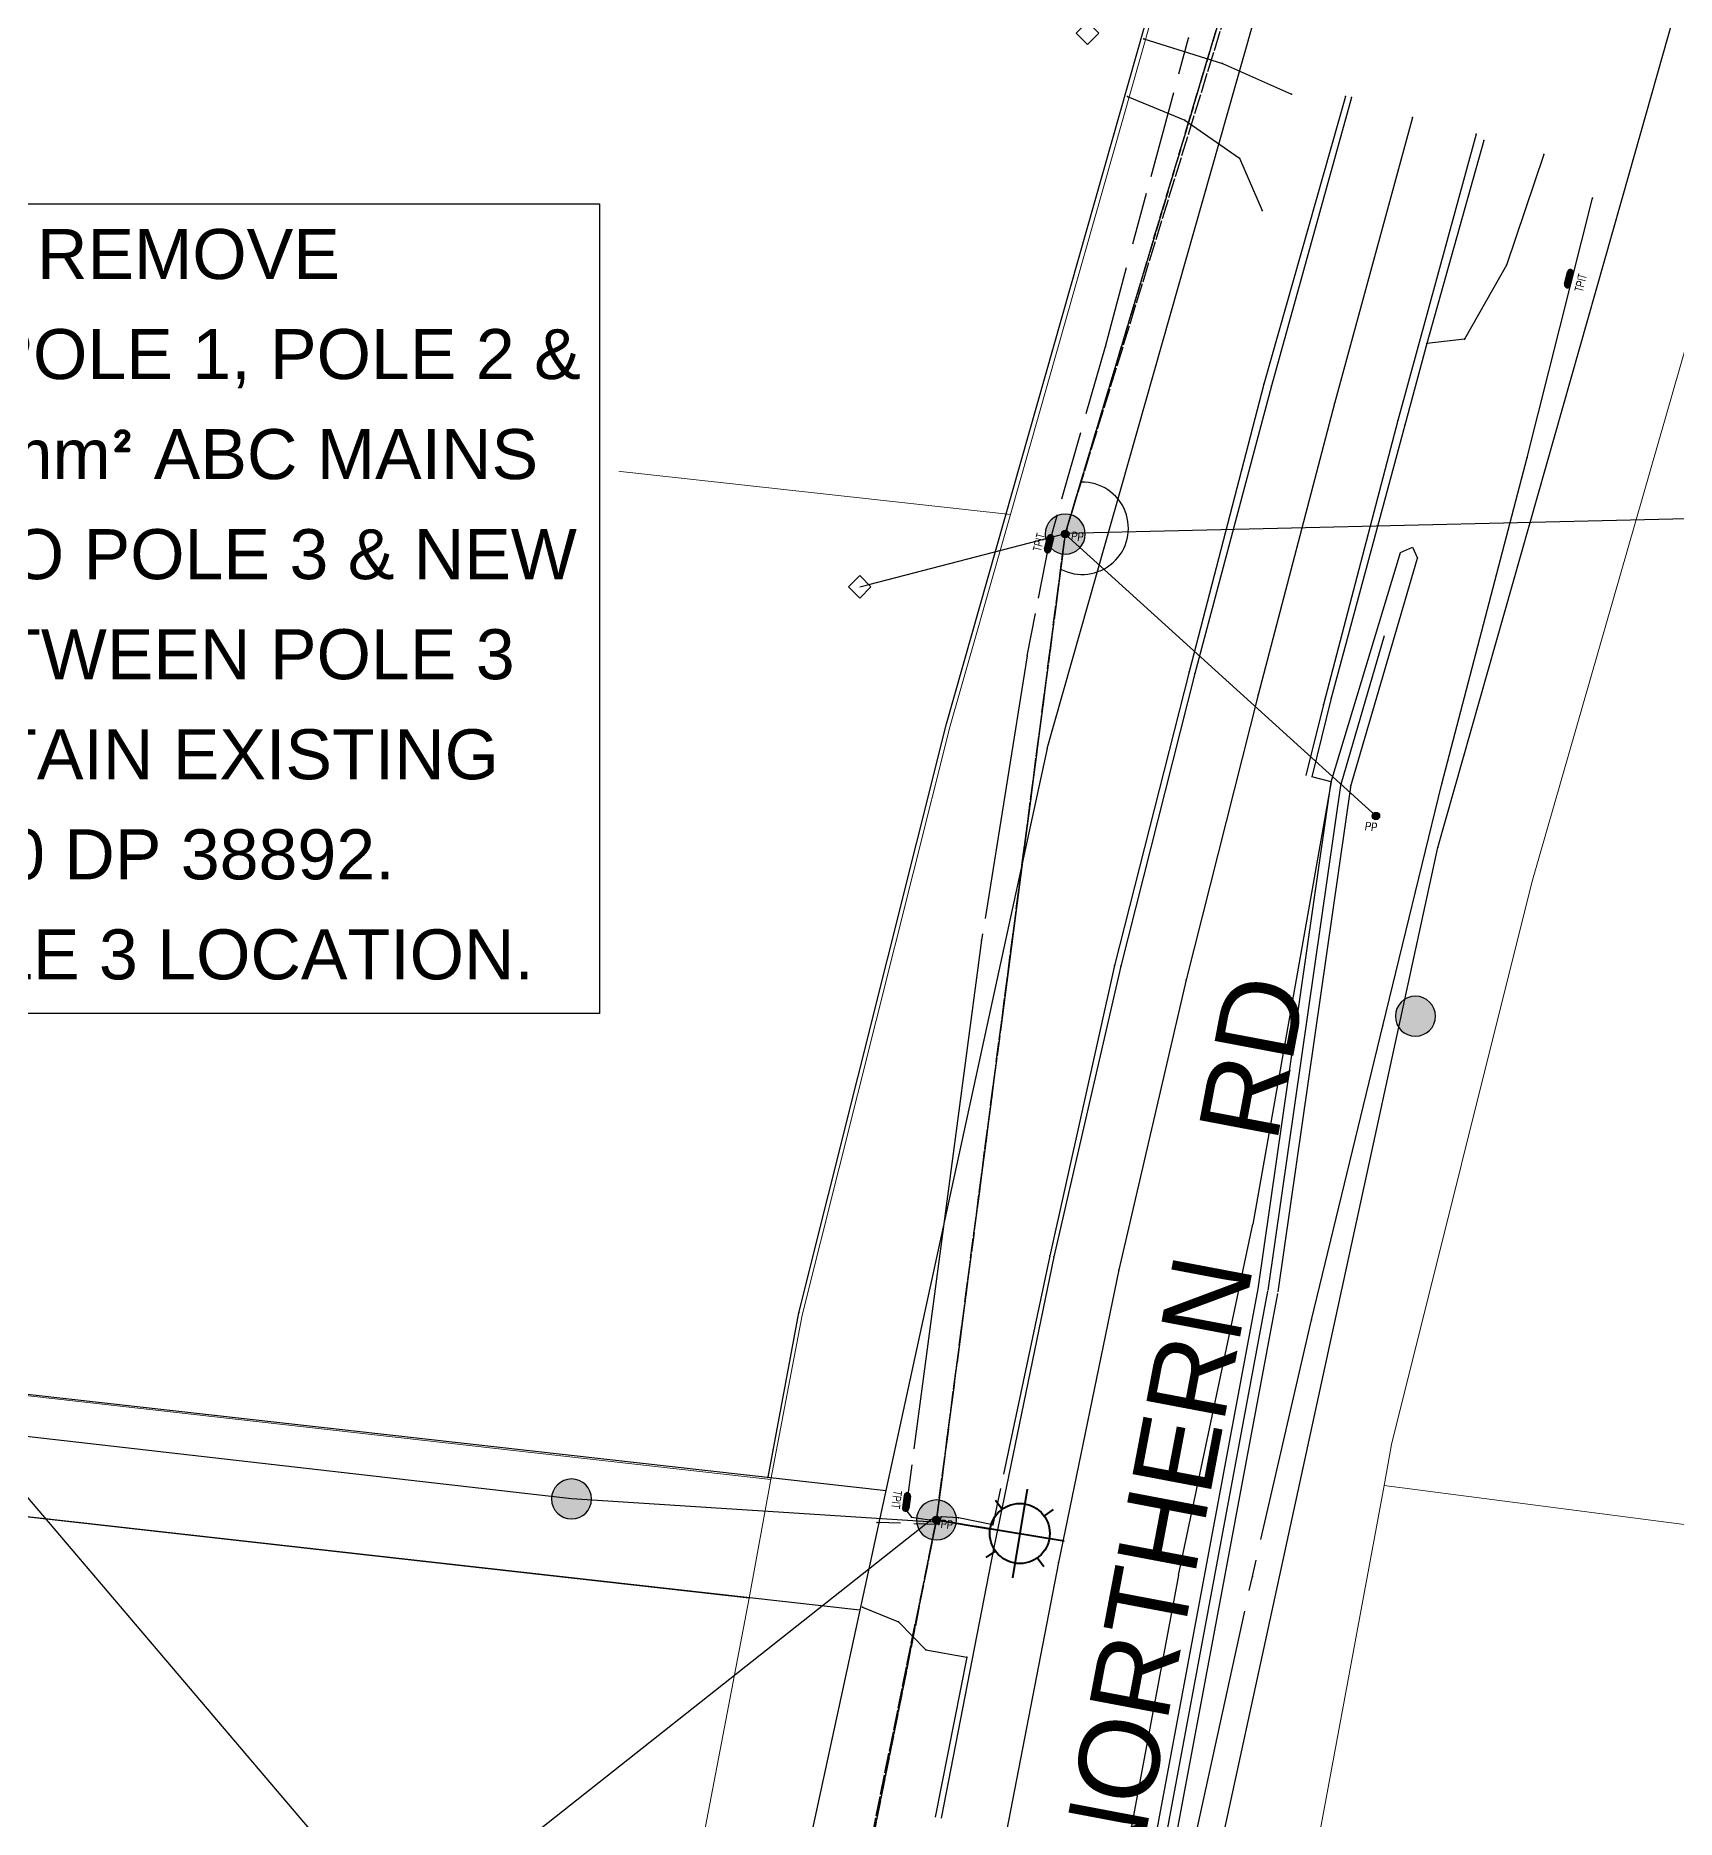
# Model space of a CAD drawing. Header units: metres. Extents: x 315515 to 317824, y 6273486 to 6276226.
# Drawn here: x 316471.9 to 316553.9, y 6275300 to 6275389.1 of the extents above; entities that cross this region are included whole.
import ezdxf
from ezdxf.enums import TextEntityAlignment as Align

# ---------------------------------------------------------------- set-up
doc = ezdxf.new("R2010")
doc.units = ezdxf.units.M
doc.linetypes.add('Cable Exist OH', pattern=[1, 1, 0])
doc.layers.get('0').update_dxf_attribs({"color": 6})
for name, color, linetype in [('_User Miscellaneous1', 7, 'Continuous'), ('_User Miscellaneous11', 7, 'Continuous'), ('_User_LV_Exist', 7, 'Continuous'), ('BITUMEN', 252, 'Continuous'), ('BITUMEN DRIVEWAY', 252, 'Continuous'), ('CENTRELINE', 252, 'Continuous'), ('DP164591', 5, 'Continuous'), ('Equip_SP_SL_EXT', 7, 'Continuous'), ('LINEMARKING', 7, 'Continuous'), ('LMA- DRAIN', 6, 'Continuous'), ('LMA- SHOULDER', 252, 'Continuous'), ('Mains_HV_EXT', 1, 'Continuous'), ('Mains_LV_EXT', 7, 'Continuous'), ('Mains_SL_EXT', 3, 'Continuous'), ('SERVCOMMS', 2, 'Continuous'), ('SERVELEC', 2, 'Continuous'), ('Services_SP_EXT', 7, 'Continuous'), ('SupportsOH_SP_TR_HV_LV_SL_EXT', 7, 'Continuous')]:
    doc.layers.add(name, color=color, linetype=linetype)
doc.layers.add('Cadastre Land Parcels_SP_EXT', color=7, linetype='Continuous', lineweight=5)
doc.layers.add('Cadastre Roads_SP_EXT', color=9, linetype='Continuous', lineweight=5)
doc.styles.add('iecARIAL', font='arial.ttf', dxfattribs={"height": 2})
doc.styles.add('iecISOCP', font='isocp.shx')
doc.styles.add('POLE_LABEL', font='arial.ttf')
doc.styles.add('ROMANS', font='Romans.shx', dxfattribs={"width": 0.85})
doc.styles.get("Standard").update_dxf_attribs({"font": 'arial.ttf'})
doc.dimstyles.new('Leader', dxfattribs={"dimtxt": 2.5, "dimasz": 2.5, "dimexe": 1.25, "dimexo": 0, "dimgap": -1.5, "dimtad": 0, "dimtih": 1, "dimtoh": 1, "dimdec": 1, "dimtxsty": 'iecISOCP', "dimcen": 2.5, "dimadec": 0, "dimazin": 0, "dimtfac": 1, "dimtdec": 1, "dimtmove": 0, "dimatfit": 3, "dimfxl": 1, "dimtolj": 1, "dimarcsym": 0})

# ---------------------------------------------------------------- blocks, each defined once
blk = doc.blocks.new('SL_LANTERN_EXT')
at = {"lineweight": 40}
for p, q in [((0, 1.968), (0, 6.468)), ((-1.459, 5.676), (-1.061, 5.278)), ((1.458, 5.676), (1.06, 5.278)), ((-2.25, 4.218), (2.25, 4.218)), ((-1.459, 2.759), (-1.061, 3.157)), ((0, 0), (0, 2.721)), ((1.458, 2.759), (1.06, 3.157))]:
    blk.add_line(p, q, dxfattribs=at)
blk.add_circle((0, 4.218), 1.5, dxfattribs=at)
at = {"style": 'iecARIAL', "flags": 8}
blk.add_attdef('ASSET_NUM', (1.5, 1.5), '', height=2.5, dxfattribs=at)
for tag, p, height, flags in [('CONSTRUCTED_VOLTAGE', (0.981, -0.653), 0.2, 9), ('CONTROL_TYPE', (0.981, -0.853), 0.2, 9), ('LANTERN_PURPOSE', (0.981, -1.053), 0.2, 9), ('LNUMBER', (2.181, -3.253), 2.5, 8), ('OPERATING_VOLTAGE', (0.981, -1.653), 0.2, 9), ('ORIENTATION', (0.981, -1.853), 0.2, 9), ('LANTERN_TYPE', (0.981, -1.253), 0.2, 9), ('NO_PHASES', (0.981, -1.453), 0.2, 9), ('OWNED_BY', (0.981, -2.053), 0.2, 9), ('STATE', (0.981, -2.253), 0.2, 9), ('CEXIST', (0.981, -2.653), 0.2, 9), ('CNEW', (0.981, -2.853), 0.2, 9), ('USAGE', (0.981, -2.453), 0.2, 9), ('CNUMBER', (0.981, -3.053), 0.2, 9), ('CREMOVE', (0.981, -3.253), 0.2, 9), ('CREPLACE', (0.981, -3.453), 0.2, 9), ('LKINGHEIGHT', (0.981, -3.653), 0.2, 9), ('LBRACKET', (0.981, -3.853), 0.2, 9), ('LBRACKETVOCAB', (0.981, -4.053), 0.2, 9), ('LCATEGORY', (0.981, -4.253), 0.2, 9), ('LCHARGE1', (0.981, -4.453), 0.2, 9), ('LCHARGE1PERCENT', (0.981, -4.653), 0.2, 9), ('LCHARGE2', (0.981, -4.853), 0.2, 9), ('LCHARGE2PERCENT', (0.981, -5.053), 0.2, 9), ('LCHARGE3', (0.981, -5.253), 0.2, 9), ('LCHARGE3PERCENT', (0.981, -5.453), 0.2, 9), ('LEXIST', (0.981, -5.653), 0.2, 9), ('LLAMP', (0.981, -5.853), 0.2, 9), ('LLAMPVOCAB', (0.981, -6.053), 0.2, 9), ('LMAST', (0.981, -6.253), 0.2, 9), ('LMASTVOCAB', (0.981, -6.453), 0.2, 9), ('LNEW', (0.981, -6.653), 0.2, 9), ('LANTNUMBER', (0.981, -6.853), 0.2, 9), ('LOUTREACH', (0.981, -7.253), 0.2, 9), ('LOUTREACHVOCAB', (0.981, -7.453), 0.2, 9), ('LRATECODE', (0.981, -7.653), 0.2, 9), ('LREMOVE', (0.981, -7.853), 0.2, 9), ('LREPLACE', (0.981, -8.053), 0.2, 9), ('LTYPE', (0.981, -8.253), 0.2, 9), ('LTYPEVOCAB', (0.981, -8.453), 0.2, 9), ('LEGEND', (0.981, -8.653), 0.2, 9), ('LOCATION', (0.981, -8.853), 0.2, 9), ('NOTES', (0.981, -9.053), 0.2, 9), ('STREETNAME', (0.981, -9.253), 0.2, 9), ('SUBURB', (0.981, -9.453), 0.2, 1)]:
    blk.add_attdef(tag, p, '', height=height, dxfattribs=dict(flags=flags))
blk = doc.blocks.new('CCP_EXT')
at = {"flags": 9}
for tag, p in [('STATE', (0, -1.8)), ('USAGE', (0, -1.2)), ('LEGEND', (0, -1.4)), ('LIFE_SUPPORT', (0, -1.6)), ('NOTES', (0, -2))]:
    blk.add_attdef(tag, text='', height=0.2, dxfattribs=at).set_placement(p, align=Align.MIDDLE_LEFT)
blk.add_wipeout([(0, 0.566), (0.566, 0), (0, -0.566), (-0.566, 0)])
blk.add_lwpolyline([(-0.566, 0), (0, 0.566), (0.566, 0), (0, -0.566), (-0.566, 0)])
at = {"flags": 1}
blk.add_attdef('Z', (0, 0), '', height=0.2, dxfattribs=at)
at = {"flags": 9}
for tag, p in [('CCP_TYPE', (0, 0)), ('OPERATING_VOLTAGE', (0, -0.6)), ('ORIENTATION', (0, -0.8)), ('CONSTRUCTED_VOLTAGE', (0, -0.2)), ('NO_PHASES', (0, -0.4)), ('OWNED_BY', (0, -1))]:
    blk.add_attdef(tag, text='', height=0.2, dxfattribs=at).set_placement(p, align=Align.MIDDLE_LEFT)
blk = doc.blocks.new('POLE_EXT')
blk.add_hatch(color=256).paths.add_polyline_path([(-1, 0, 1), (1, 0, 1)])
blk.add_lwpolyline([(-1, 0, 1), (1, 0, 1)], format="xyb", close=True)
for tag, height, flags, p in [('pNumber', 2.5, 8, (-17.84, 2.067)), ('OWNED_BY', 0.2, 9, (1.355, -0.4)), ('SPECIAL_USE', 0.2, 9, (1.355, -0.8)), ('PARENT', 0.2, 9, (1.355, -0.6)), ('cLV', 0.2, 9, (1.355, -1.4)), ('STATE', 0.2, 9, (1.355, -1)), ('hDepth', 0.2, 9, (1.355, -1.6)), ('hDia', 0.2, 9, (1.355, -1.8)), ('USAGE', 0.2, 9, (1.355, -1.2)), ('cHV', 0.2, 9, (1.355, -2)), ('LBRACKET', 0.2, 9, (1.355, -2.2)), ('LExisting', 0.2, 9, (1.355, -2.4)), ('LANTNUMBER', 0.2, 9, (1.355, -2.6)), ('cLinedev', 0.2, 9, (1.355, -3.4)), ('LOther', 0.2, 9, (1.355, -2.8)), ('LRemove', 0.2, 9, (1.355, -3)), ('LEGEND', 0.2, 9, (1.355, -3.2)), ('LOCATION', 0.2, 9, (1.355, -3.6)), ('pExisting', 0.2, 9, (1.355, -3.8)), ('pFooting', 0.2, 9, (1.355, -4.4)), ('PFNUMBER', 0.2, 9, (1.355, -4)), ('NEWPFNUMBER', 0.2, 9, (1.355, -4.2)), ('pNew', 0.2, 9, (1.355, -4.6)), ('pRelocate', 0.2, 9, (1.355, -5)), ('pRemove', 0.2, 9, (1.355, -5.2)), ('pReplace', 0.2, 9, (1.355, -5.4)), ('cspan', 0.2, 9, (1.355, -6)), ('STREETNAME', 0.2, 9, (1.355, -6.2)), ('pStay', 0.2, 9, (1.355, -5.6)), ('pType', 0.2, 9, (1.355, -5.8)), ('SUBURB', 0.2, 9, (1.355, -6.4)), ('OPERATED_BY', 0.2, 9, (1.355, -7.014)), ('NOTES', 0.2, 9, (1.355, -6.6)), ('MAINTAINED_BY', 0.2, 9, (1.355, -6.814))]:
    blk.add_attdef(tag, text='', height=height, dxfattribs=dict(flags=flags)).set_placement(p, align=Align.MIDDLE_LEFT)
at = {"style": 'POLE_LABEL'}
for tag, height, flags, p in [('ASSET_NUM', 2.5, 8, (2, 2)), ('STRUCTURE_PLANT_NUMBER', 0.2, 9, (1.355, 0.028)), ('STREET_CODE', 0.2, 9, (1.355, -0.2))]:
    blk.add_attdef(tag, text='', height=height, dxfattribs=dict(at, flags=flags)).set_placement(p, align=Align.MIDDLE_LEFT)
at = {"flags": 1}
blk.add_attdef('Z', (1.355, -7.328), '', height=0.2, dxfattribs=at)
blk = doc.blocks.new('A$C509F0ABC')
at = {"layer": 'SERVCOMMS'}
h = blk.add_hatch(color=256, dxfattribs=at)
edge = h.paths.add_edge_path()
edge.add_arc((163.38, 210.502), 0.157, 166.50957, 346.50957)
edge.add_line((163.533, 210.465), (163.677, 211.065))
edge.add_arc((163.524, 211.102), 0.157, 346.50957, 526.50957)
edge.add_line((163.371, 211.138), (163.227, 210.538))
h = blk.add_hatch(color=256, dxfattribs=at)
edge = h.paths.add_edge_path()
edge.add_arc((137.4, 197.254), 0.157, 165.98746, 345.98746)
edge.add_line((137.552, 197.216), (137.702, 197.815))
edge.add_arc((137.549, 197.853), 0.157, 345.98746, 525.98746)
edge.add_line((137.397, 197.891), (137.248, 197.292))
h = blk.add_hatch(color=256, dxfattribs=at)
edge = h.paths.add_edge_path()
edge.add_arc((130.386, 149.96), 0.157, -7.3337, 172.6663)
edge.add_line((130.23, 149.98), (130.151, 149.368))
edge.add_arc((130.307, 149.348), 0.157, 172.6663, 352.6663)
edge.add_line((130.463, 149.328), (130.542, 149.94))
at = {"layer": 'SERVELEC'}
h = blk.add_hatch(color=256, dxfattribs=at)
edge = h.paths.add_edge_path()
edge.add_arc((138.28, 198.035), 0.188, -7.43564, 352.56436)
h = blk.add_hatch(color=256, dxfattribs=at)
edge = h.paths.add_edge_path()
edge.add_arc((153.803, 183.948), 0.188, -7.43564, 352.56436)
h = blk.add_hatch(color=256, dxfattribs=at)
edge = h.paths.add_edge_path()
edge.add_arc((131.845, 148.757), 0.188, -7.43564, 352.56436)
at = {"layer": 'BITUMEN'}
for p, q in [((142.211, 222.793, 181.144), (146.137, 221.556, 181.183)), ((146.137, 221.556, 181.183), (149.592, 220.021, 181.058)), ((141.397, 219.904, 181.18), (144.256, 218.717, 181.19)), ((152.278, 219.909, 181.109), (148.203, 205.53, 181.748)), ((144.256, 218.717, 181.19), (146.994, 216.823, 181.169)), ((159.191, 217.707, 181.144), (156.342, 207.569, 181.603)), ((146.994, 216.823, 181.169), (148.128, 214.209, 181.241)), ((162.188, 217.008, 180.85), (160.325, 211.48, 181.179)), ((160.325, 211.48, 181.179), (158.231, 207.77, 181.398)), ((158.231, 207.77, 181.398), (156.342, 207.569, 181.603)), ((156.342, 207.569, 181.603), (155.247, 203.48, 181.799)), ((148.203, 205.53, 181.748), (144.479, 191.143, 182.46)), ((155.247, 203.48, 181.799), (151.574, 189.838, 182.466)), ((144.479, 191.143, 182.46), (140.734, 176.467, 183.157)), ((151.574, 189.838, 182.466), (150.599, 185.895, 182.64)), ((140.734, 176.467, 183.157), (137.504, 161.952, 183.927)), ((137.504, 161.952, 183.927), (135.192, 151.039, 184.413)), ((135.042, 150.334, 184.444), (134.657, 148.514, 184.525)), ((132.085, 148.912, 184.613), (131.96, 148.528, 184.631)), ((132.948, 148.869, 184.506), (132.085, 148.912, 184.613)), ((134.657, 148.514, 184.525), (132.948, 148.869, 184.506)), ((131.322, 142.273, 184.743), (133.361, 141.901, 184.777)), ((133.361, 141.901, 184.777), (131.778, 133.909, 185.071))]:
    blk.add_line(p, q, dxfattribs=at)
for p in [(142.211, 222.793, 181.144), (146.137, 221.556, 181.183), (141.397, 219.904, 181.18), (149.592, 220.021, 181.058), (152.278, 219.909, 181.109), (144.256, 218.717, 181.19), (159.191, 217.707, 181.144), (146.994, 216.823, 181.169), (162.188, 217.008, 180.85), (148.128, 214.209, 181.241), (160.325, 211.48, 181.179), (158.231, 207.77, 181.398), (156.342, 207.569, 181.603), (148.203, 205.53, 181.748), (155.247, 203.48, 181.799), (144.479, 191.143, 182.46), (151.574, 189.838, 182.466), (140.734, 176.467, 183.157), (137.504, 161.952, 183.927), (132.085, 148.912, 184.613), (128.882, 148.635, 184.961), (131.96, 148.528, 184.631), (132.948, 148.869, 184.506), (134.657, 148.514, 184.525), (128.154, 144.396, 185.048), (131.322, 142.273, 184.743), (133.361, 141.901, 184.777)]:
    blk.add_point(p, dxfattribs=at)
at = {"layer": 'BITUMEN DRIVEWAY'}
for p, q in [((130.049, 148.594, 184.836), (128.882, 148.635, 184.961)), ((131.96, 148.528, 184.631), (130.714, 148.571, 184.765)), ((128.154, 144.396, 185.048), (129.953, 143.661, 184.829)), ((129.953, 143.661, 184.829), (131.322, 142.273, 184.743))]:
    blk.add_line(p, q, dxfattribs=at)
blk.add_point((129.953, 143.661, 184.829), dxfattribs=at)
at = {"layer": 'CENTRELINE'}
for p, q in [((155.635, 218.861, 181.21), (151.735, 204.565, 181.88)), ((151.735, 204.565, 181.88), (147.921, 189.998, 182.599)), ((147.921, 189.998, 182.599), (144.33, 175.75, 183.264)), ((144.33, 175.75, 183.264), (140.954, 161.255, 183.967)), ((140.954, 161.255, 183.967), (137.942, 146.636, 184.553)), ((137.942, 146.636, 184.553), (135.139, 132.164, 185.051))]:
    blk.add_line(p, q, dxfattribs=at)
for p in [(155.635, 218.861, 181.21), (151.735, 204.565, 181.88), (147.921, 189.998, 182.599), (144.33, 175.75, 183.264), (140.954, 161.255, 183.967), (137.942, 146.636, 184.553)]:
    blk.add_point(p, dxfattribs=at)
at = {"layer": 'DP164591'}
for p, q in [((137.385, 187.312), (170.519, 304.171)), ((166.471, 216.091), (178.198, 257.406)), ((132.354, 188.55), (148.873, 246.754)), ((156.901, 182.376), (166.471, 216.091)), ((124.965, 159.107), (132.354, 188.55)), ((137.385, 187.312), (128.023, 144.242)), ((140.115, 105.046), (156.901, 182.376)), ((-0.004, 164.748), (129.325, 150.229)), ((123.431, 150.892), (124.965, 159.107)), ((128.023, 144.242), (15.169, 156.911)), ((128.023, 144.242), (120.037, 107.502))]:
    blk.add_line(p, q, dxfattribs=at)
for p in [(156.901, 182.376), (124.965, 159.107)]:
    blk.add_point(p, dxfattribs=at)
at = {"layer": 'LINEMARKING'}
for p, q in [((152.576, 219.855, 181.119), (148.588, 205.439, 181.803)), ((158.809, 218.026, 181.17), (154.906, 203.718, 181.839)), ((148.588, 205.439, 181.803), (144.759, 191.072, 182.496)), ((154.906, 203.718, 181.839), (151.181, 189.522, 182.512)), ((144.759, 191.072, 182.496), (141.059, 176.434, 183.201)), ((151.181, 189.522, 182.512), (150.297, 185.971, 182.673)), ((141.059, 176.434, 183.201), (137.706, 161.906, 183.952)), ((137.706, 161.906, 183.952), (134.703, 147.305, 184.583)), ((134.703, 147.305, 184.583), (132.074, 133.859, 185.091))]:
    blk.add_line(p, q, dxfattribs=at)
for p in [(152.576, 219.855, 181.119), (158.809, 218.026, 181.17), (148.588, 205.439, 181.803), (154.906, 203.718, 181.839), (144.759, 191.072, 182.496), (151.181, 189.522, 182.512), (141.059, 176.434, 183.201), (137.706, 161.906, 183.952), (134.703, 147.305, 184.583)]:
    blk.add_point(p, dxfattribs=at)
at = {"layer": 'LMA- DRAIN', "elevation": 185.826}
for points in [[(151.573, 185.65), (155.032, 197.117), (155.627, 197.388)], [(155.627, 197.388), (155.879, 196.834)], [(152.54, 185.387), (155.879, 196.834)], [(152.06, 185.527), (154.23, 192.964)], [(147.923, 160.302), (151.573, 185.65)], [(148.418, 160.231), (152.068, 185.578)], [(148.913, 160.159), (152.563, 185.507)], [(142.114, 129.183), (147.923, 160.302)], [(142.605, 129.092), (148.411, 160.188)], [(143.097, 129), (148.898, 160.075)]]:
    blk.add_lwpolyline(points, dxfattribs=at)
at = {"layer": 'LMA- SHOULDER'}
blk.add_line((151.569, 185.651, 182.64), (150.599, 185.895, 182.64), dxfattribs=at)
for points, elevation in [([(151.569, 185.651), (147.648, 163.549)], 185.826), ([(143.935, 145.992), (147.648, 163.549)], 185.826), ([(143.935, 145.992), (138.143, 115.04)], 185.498)]:
    blk.add_lwpolyline(points, dxfattribs=dict(at, elevation=elevation))
at = {"layer": 'SERVCOMMS'}
for p, q in [((143.951, 221.032, 181.828), (144.435, 222.83, 181.914)), ((142.574, 215.915, 181.581), (143.702, 220.106, 181.783)), ((141.664, 212.535, 181.418), (142.347, 215.073, 181.54)), ((161.363, 201.871, 181.747), (164.624, 214.826, 181.036)), ((140.285, 207.411, 181.171), (141.349, 211.364, 181.362)), ((163.227, 210.538, 181.218), (163.371, 211.138, 181.218)), ((139.333, 204.07, 182.105), (140.285, 207.411, 181.914)), ((138.115, 199.801, 182.348), (139.061, 203.116, 182.159)), ((157.098, 185.557, 182.349), (161.363, 201.871, 181.747)), ((137.475, 197.553, 182.476), (137.889, 199.006, 182.393)), ((136.944, 194.835, 182.528), (137.475, 197.553, 182.476)), ((137.248, 197.292, 182.476), (137.397, 197.891, 182.476)), ((137.552, 197.216, 182.476), (137.702, 197.815, 182.476)), ((136.38, 191.949, 182.584), (136.794, 194.067, 182.543)), ((136.38, 191.949, 182.584), (134.271, 178.815, 183.396)), ((154.155, 173.448, 182.902), (157.098, 185.557, 182.349)), ((134.099, 177.743, 183.463), (132.106, 162.811, 184.121)), ((134.149, 178.053, 183.443), (134.099, 177.743, 183.463)), ((150.583, 158.754, 183.599), (154.155, 173.448, 182.902)), ((132.106, 162.811, 184.121), (130.715, 152.304, 184.522)), ((148.055, 147.773, 184.042), (150.583, 158.754, 183.599)), ((130.611, 151.52, 184.552), (130.311, 149.258, 184.638)), ((130.23, 149.98, 184.66), (130.151, 149.368, 184.66)), ((130.542, 149.94, 184.66), (130.463, 149.328, 184.66)), ((130.311, 149.258, 184.638), (130.6, 148.889, 184.668)), ((130.6, 148.889, 184.668), (131.519, 148.765, 184.564)), ((147.63, 145.926, 184.117), (147.82, 146.75, 184.084)), ((144.372, 131.065, 184.586), (147.25, 144.192, 184.172))]:
    blk.add_line(p, q, dxfattribs=at)
at = {"layer": 'SERVCOMMS', "extrusion": (-0.976798, 0.214164, 0), "elevation": -112.953}
blk.add_lwpolyline([(-173.445, 184.139), (-174.157, 184.117)], dxfattribs=at)
at = {"layer": 'SERVCOMMS'}
for centre, start, end in [((163.38, 210.502, 181.218), 166.50957, 346.50957), ((163.524, 211.102, 181.218), 346.50957, 166.50957), ((137.549, 197.853, 182.476), 345.98746, 165.98746), ((137.4, 197.254, 182.476), 165.98746, 345.98746), ((130.386, 149.96, 184.66), 352.6663, 172.6663), ((130.307, 149.348, 184.66), 172.6663, 352.6663)]:
    blk.add_arc(centre, 0.157, start, end, dxfattribs=at)
for p in [(144.435, 222.83, 181.171), (164.624, 214.826, 181.036), (163.452, 210.802, 181.218), (140.285, 207.411, 181.914), (161.363, 201.871, 181.747), (137.475, 197.553, 182.476), (136.38, 191.949, 182.584), (157.098, 185.557, 182.349), (134.099, 177.743, 183.463), (154.155, 173.448, 182.902), (132.106, 162.811, 184.121), (150.583, 158.754, 183.599), (130.311, 149.258, 184.638), (130.347, 149.654, 184.66), (130.6, 148.889, 184.668), (131.519, 148.765, 184.564), (147.63, 145.926, 184.117)]:
    blk.add_point(p, dxfattribs=at)
at = {"layer": 'SERVELEC'}
for p, q in [((138.28, 198.035, 182.475), (137.823, 194.536, 182.628)), ((138.28, 198.035, 182.475), (153.803, 183.948, 182.567)), ((137.61, 192.903, 182.7), (137.519, 192.205, 182.73)), ((137.379, 191.135, 182.777), (135.038, 173.212, 183.563)), ((134.8, 171.386, 183.643), (133.911, 164.576, 183.941)), ((133.503, 161.456, 184.078), (132.873, 156.627, 184.29)), ((132.744, 155.644, 184.333), (132.387, 152.911, 184.452)), ((132.261, 151.943, 184.495), (131.845, 148.757, 184.635)), ((131.414, 146.593, 185.038), (131.845, 148.757, 185.108)), ((129.145, 135.21, 184.673), (131.202, 145.529, 185.004))]:
    blk.add_line(p, q, dxfattribs=at)
for centre in [(138.28, 198.035, 182.475), (153.803, 183.948, 182.567), (131.845, 148.757, 185.108)]:
    blk.add_circle(centre, 0.188, dxfattribs=at)
for p in [(138.28, 198.035, 182.475), (153.803, 183.948, 182.567), (131.845, 148.757, 184.635)]:
    blk.add_point(p, dxfattribs=at)
at = {"layer": 'Defpoints', "style": 'ROMANS', "width": 0.85}
for s, rotation, p in [('TPIT', 76.50957, (164.132, 210.114, 181.218)), ('TPIT', 76.31421, (137.056, 197.146, 182.476)), (' PP', 352.56436, (138.328, 197.783, 182.475)), (' PP', 352.56436, (153.002, 183.279, 182.567)), ('TPIT', 262.6663, (129.705, 150.237, 184.97)), (' PP', 352.56436, (131.8, 148.405, 185.108))]:
    blk.add_text(s, height=0.4, rotation=rotation, dxfattribs=at).set_placement(p)

msp = doc.modelspace()

# ---------------------------------------------------------------- linework, layer by layer
at = {"layer": '_User_LV_Exist'}
for points in [[(316591.117, 6275365.824), (316591.117, 6275365.824), (316523.348, 6275364.235)], [(316516.75, 6275314.807), (316498.668, 6275315.971), (316437.166, 6275323.003), (316376.445, 6275330.258), (316315.501, 6275336.956), (316256.12, 6275343.653), (316190.488, 6275351.02), (316187.363, 6275350.573)], [(316516.847, 6275315.101), (316496.38, 6275298.893)]]:
    msp.add_lwpolyline(points, dxfattribs=at)
at = {"layer": 'Cadastre Land Parcels_SP_EXT', "linetype": 'Continuous'}
for points in [[(316112.573, 6275466.139), (316023.192, 6275478.678), (315989.58, 6275237.222), (316088.472, 6275224.093), (316097.511, 6275294.856), (316190.17, 6275283.012), (316197.267, 6275345.973), (316400.227, 6275323.076), (316507.545, 6275311.015), (316508.632, 6275316.942), (316133.549, 6275359.223), (316098.195, 6275363.209), (316104.887, 6275411.054), (316112.573, 6275466.139)], [(316534.146, 6275412.85), (316441.607, 6275419.788), (316359.95, 6275419.171), (316345.796, 6275417.153), (316334.541, 6275431.573), (316331.401, 6275435.537), (316112.573, 6275466.139), (316104.887, 6275411.054), (316132.606, 6275407.995), (316520.596, 6275365.174), (316534.146, 6275412.85)], [(316520.596, 6275365.174), (316132.606, 6275407.995), (316104.887, 6275411.054), (316098.195, 6275363.209), (316133.549, 6275359.223), (316508.632, 6275316.942), (316510.189, 6275325.166), (316517.595, 6275354.619), (316520.596, 6275365.174)], [(316858.131, 6275342.324), (316740.258, 6275357.68), (316649.762, 6275369.424), (316638.123, 6275370.932), (316614.375, 6275374.019), (316556.634, 6275381.498), (316546.646, 6275346.777), (316539.644, 6275318.686), (316539.267, 6275316.637), (316640.367, 6275303.506), (316846.364, 6275276.75), (316858.131, 6275342.324)], [(316507.545, 6275311.015), (316400.227, 6275323.076), (316393.069, 6275259.206), (316499.532, 6275247.24), (316500.674, 6275264.39), (316504.479, 6275294.982), (316507.545, 6275311.015)], [(316840.866, 6275246.014), (316846.364, 6275276.75), (316640.367, 6275303.506), (316539.267, 6275316.637), (316534.379, 6275290.229), (316530.867, 6275261.504), (316530.155, 6275249.078), (316631.044, 6275235.983), (316781.074, 6275216.508), (316834.335, 6275209.609), (316840.866, 6275246.014)]]:
    msp.add_lwpolyline(points, close=True, dxfattribs=at)
at = {"layer": 'Mains_HV_EXT', "linetype": 'Continuous'}
msp.add_lwpolyline([(316523.109, 6275362.45, 1.290611), (316524.14, 6275366.803)], format="xyb", dxfattribs=at)
at = {"layer": 'Mains_LV_EXT', "linetype": 'Cable Exist OH'}
for points in [[(316516.903, 6275314.922), (316523.338, 6275364.2)], [(316507.928, 6275269.882), (316516.903, 6275314.922)]]:
    msp.add_lwpolyline(points, dxfattribs=at)
at = {"layer": 'Mains_SL_EXT', "linetype": 'Cable Exist OH'}
msp.add_lwpolyline([(316516.903, 6275314.922), (316507.928, 6275269.882), (316502.063, 6275212.945)], dxfattribs=at)
at = {"layer": 'Services_SP_EXT'}
for points in [[(316599.181, 6275365.865), (316591.117, 6275365.824), (316523.348, 6275364.235)], [(316516.75, 6275314.807), (316498.668, 6275315.971), (316437.166, 6275323.003), (316376.445, 6275330.258), (316315.501, 6275336.956), (316256.12, 6275343.653), (316190.488, 6275351.02), (316187.363, 6275350.573)], [(316516.847, 6275315.101), (316496.38, 6275298.893), (316491.348, 6275294.912)]]:
    msp.add_lwpolyline(points, dxfattribs=at)

# ---------------------------------------------------------------- block references
at = {"layer": '_User Miscellaneous11'}
msp.add_blockref('A$C509F0ABC', (316385.058, 6275166.165), dxfattribs=at)
at = {"layer": 'Equip_SP_SL_EXT', "rotation": 260.7648602861341}
msp.add_blockref('SL_LANTERN_EXT', (316516.903, 6275314.922, 184.635), dxfattribs=at)
at = {"layer": 'SupportsOH_SP_TR_HV_LV_SL_EXT'}
for p in [(316523.338, 6275364.2, 182.475), (316540.836, 6275340.101), (316498.668, 6275315.971), (316516.903, 6275314.922, 184.635)]:
    msp.add_blockref('POLE_EXT', p, dxfattribs=at)

# ---------------------------------------------------------------- texts
at = {"layer": '_User Miscellaneous1'}
msp.add_text('OLD    NORTHERN    RD', height=4, rotation=79.27546, dxfattribs=at).set_placement((316523.559, 6275279.112))

# ---------------------------------------------------------------- leaders
msp.add_leader([(316504.729, 6275276.967), (316450.906, 6275340.237)], dimstyle='Leader', override={"dimasz": 4, "dimgap": 0.625, "dimtad": 0}, dxfattribs=at)

# ---------------------------------------------------------------- next in the draw order: block references
at = {"layer": 'Services_SP_EXT'}
for p in [(316524.458, 6275389.23), (316513.066, 6275361.566)]:
    msp.add_blockref('CCP_EXT', p, dxfattribs=at)

# ---------------------------------------------------------------- next in the draw order: linework, layer by layer
at = {"layer": 'Cadastre Roads_SP_EXT', "linetype": 'Continuous'}
for points in [[(316526.738, 6275155.507), (316521.468, 6275156.2), (316521.834, 6275166.191), (316527.046, 6275165.417), (316529.094, 6275232.599), (316530.155, 6275249.078), (316530.867, 6275261.504), (316534.379, 6275290.229), (316539.267, 6275316.637), (316539.644, 6275318.686), (316546.646, 6275346.777), (316556.634, 6275381.498), (316565.795, 6275413.747)], [(316534.146, 6275412.85), (316520.596, 6275365.174), (316517.595, 6275354.619), (316510.189, 6275325.166), (316508.632, 6275316.942), (316507.545, 6275311.015), (316504.479, 6275294.982), (316500.674, 6275264.39), (316499.532, 6275247.24), (316498.766, 6275234.034), (316498.492, 6275227.103), (316496.771, 6275169.855), (316495.49, 6275130.036)]]:
    msp.add_lwpolyline(points, dxfattribs=at)
at = {"layer": 'Mains_HV_EXT', "linetype": 'Cable Exist OH'}
for points in [[(316523.338, 6275364.2), (316533.041, 6275395.684), (316538.046, 6275412.931)], [(316489.796, 6275030.907), (316495.122, 6275069.491), (316498.469, 6275110.58), (316502.063, 6275212.945), (316507.751, 6275269.945), (316516.903, 6275314.922), (316523.338, 6275364.2)]]:
    msp.add_lwpolyline(points, dxfattribs=at)
at = {"layer": 'Mains_LV_EXT', "linetype": 'Cable Exist OH'}
msp.add_lwpolyline([(316523.338, 6275364.2), (316537.945, 6275412.969)], dxfattribs=at)
at = {"layer": 'Mains_SL_EXT', "linetype": 'Cable Exist OH'}
msp.add_lwpolyline([(316549.146, 6275451.174), (316537.945, 6275412.969), (316523.338, 6275364.2), (316516.903, 6275314.922)], dxfattribs=at)
at = {"layer": 'Services_SP_EXT'}
msp.add_lwpolyline([(316513.066, 6275361.566), (316523.348, 6275364.235)], dxfattribs=at)

# ---------------------------------------------------------------- next in the draw order: texts
at = {"layer": '_User Miscellaneous1', "insert": (316405.592, 6275379.449), "char_height": 2.5, "width": 94.18396, "attachment_point": 1, "line_spacing_factor": 1.2, "bg_fill": 3, "box_fill_scale": 1.5, "bg_fill_color": 256, "bg_fill_transparency": 0}
msp.add_mtext('ERECT NEW POLE 3, REMOVE POLE 2, REMOVE EXISTING SERVICE MAINS BETWEEN POLE 1, POLE 2 & EXISTING SERVICE POLE , NEW 4C 95mm{\\fISOCPEUR|b0|i0|c0|p34;²} ABC MAINS TO BE INSTALLED BETWEEN POLE 1 TO POLE 3 & NEW SERVICE MAINS TO BE INSTALLED BETWEEN POLE 3  TO EXISTING SERVICE POLE TO MAINTAIN EXISTING SUPPLY TO HOUSE NO.1233 ON LOT 10 DP 38892. REFER TO DETAIL VIEW FOR NEW POLE 3 LOCATION.', dxfattribs=at)

# ---------------------------------------------------------------- next in the draw order: linework, layer by layer
at = {"layer": '_User Miscellaneous1'}
msp.add_lwpolyline([(316404.342, 6275340.237), (316404.342, 6275380.699), (316500.072, 6275380.699), (316500.072, 6275340.237)], close=True, dxfattribs=at)

doc.saveas('drawing.dxf')
